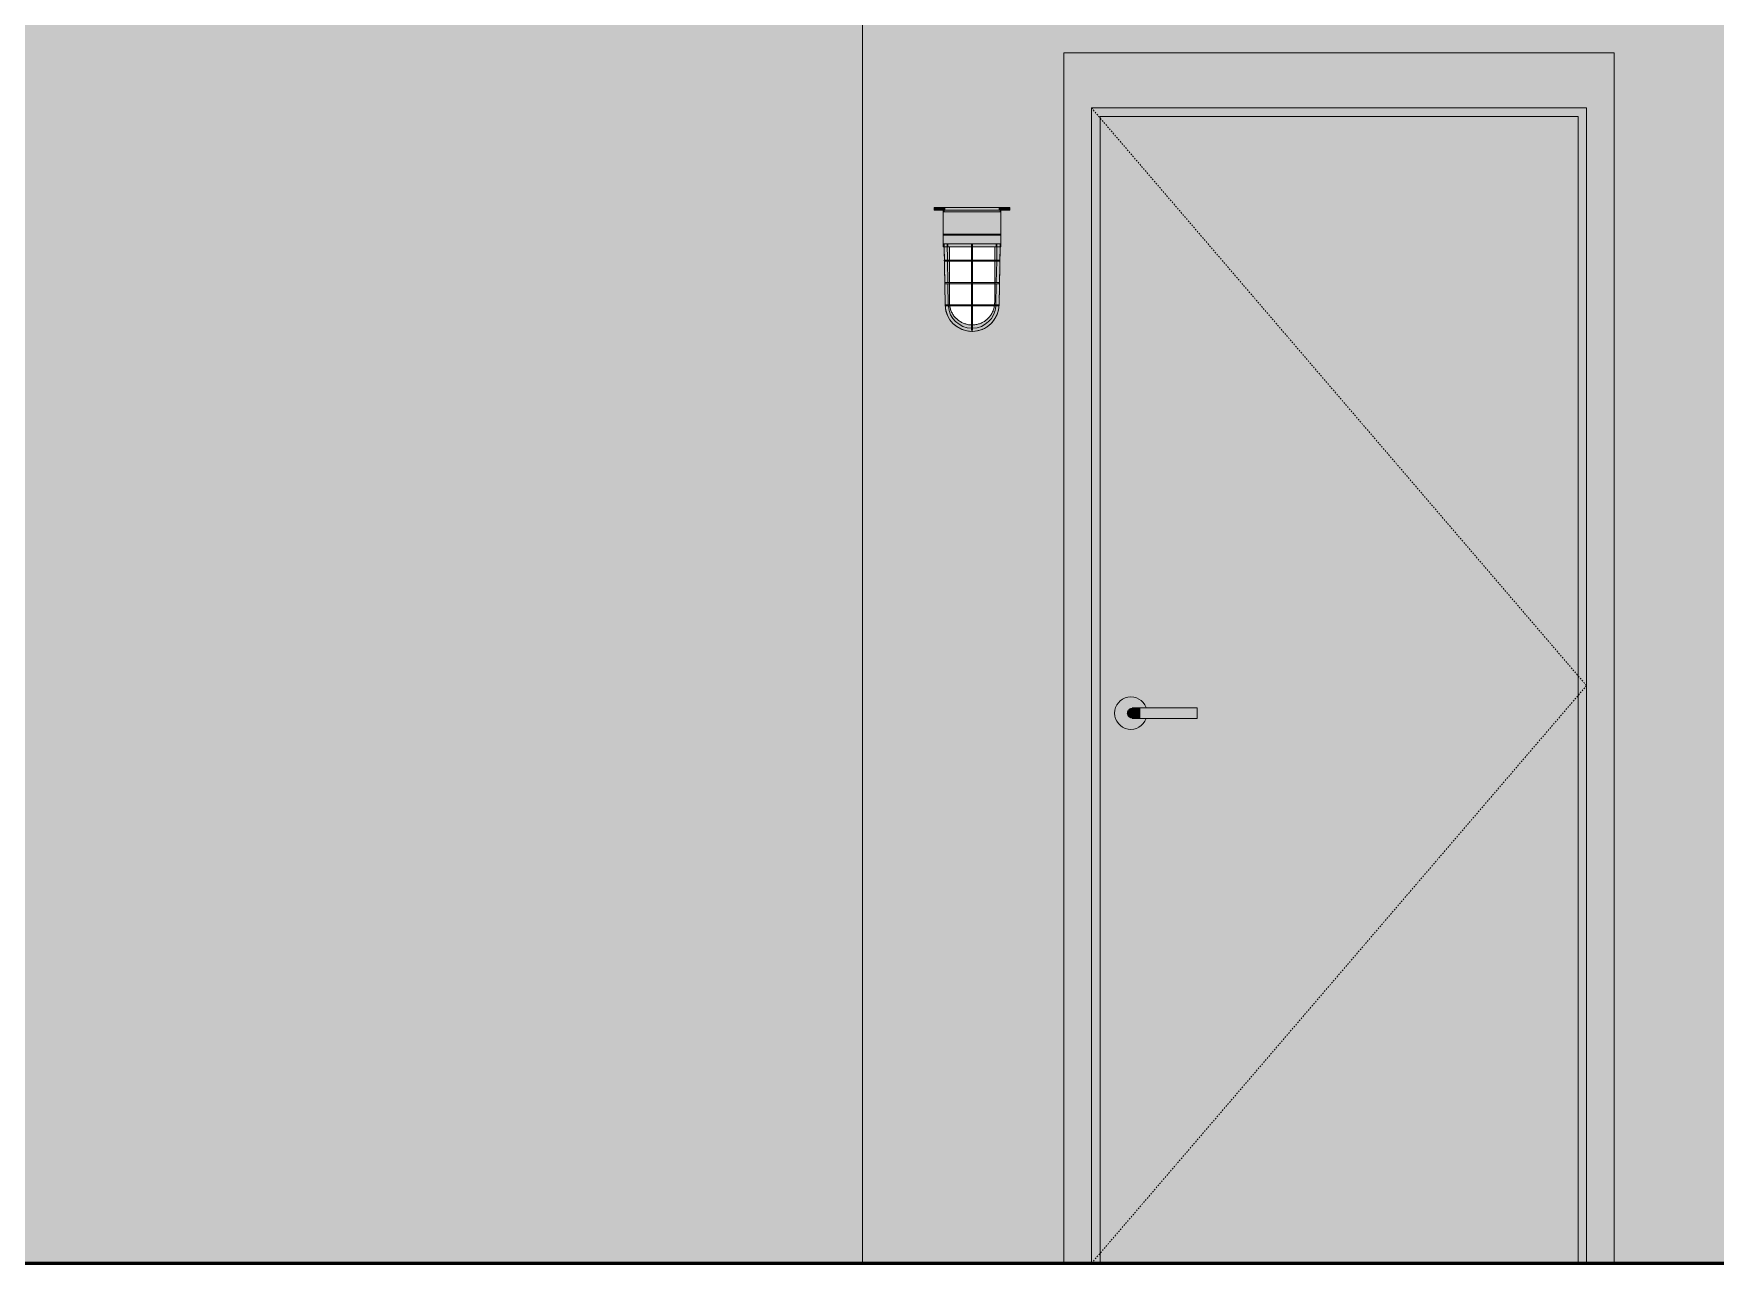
# Model space of a CAD drawing. Header units: inches. Extents: x -3547 to 1646, y 123 to 485.
# Drawn here: x -562.8 to -440.5, y 268 to 357.4 of the extents above; entities that cross this region are included whole.
import ezdxf

# ---------------------------------------------------------------- set-up
doc = ezdxf.new("R2010")
doc.units = ezdxf.units.IN
doc.header["$MEASUREMENT"] = 0
doc.linetypes.add('Dash 1_16_', pattern=[0.125, 0.0625, -0.0625])
doc.linetypes.add('Grid Line 1_2_', pattern=[0.875, 0.5, -0.125, 0.125, -0.125])
for name, color, linetype, lineweight in [('0-3', 50, 'Continuous', 5), ('A-DOOR', 31, 'Continuous', 18), ('A-DOOR-1', 31, 'Continuous', 9), ('A-DOOR-2', 31, 'Dash 1_16_', 9), ('A-DOOR-FRAM', 31, 'Continuous', 9), ('A-DOOR-FRAM-1', 31, 'Continuous', 18), ('A-FLOR-2', 250, 'Continuous', 60), ('A-FLOR-LEVL-1', 51, 'Grid Line 1_2_', 9), ('E-LITE-EQPM', 33, 'Continuous', 9), ('I-WALL', 2, 'Continuous', 18), ('I-WALL-1', 2, 'Continuous', 5)]:
    doc.layers.add(name, color=color, linetype=linetype, lineweight=lineweight)

# ---------------------------------------------------------------- blocks, each defined once
blk = doc.blocks.new('CTR - 1st Phase - Shell_rvt-3-INTERIOR ELEVATION - CORRIDOR EAST _302_E_ - 3RD FLOOR - EAST WALL')
at = {"layer": 'A-FLOR-2'}
blk.add_line((-2454.01, 268), (-3496.95, 268), dxfattribs=at)
blk = doc.blocks.new('Lighting-Flood-Cooper-All-Pro-VT1730-LED - Lighting-Flood-Cooper-All-Pro-VT1730-LED-2281438-INTERIOR ELEVATION - CORRIDOR EAST _302_E_ - 3RD FLOOR - EAST WALL')
at = {"layer": 'E-LITE-EQPM'}
for points in [[(-3192.87, 344.56), (-3192.68, 344.56), (-3192.68, 344.75), (-3192.87, 344.75)], [(-3192.57, 344.56), (-3192.47, 344.56), (-3192.47, 344.75), (-3192.68, 344.75), (-3192.68, 344.56)], [(-3192.47, 344.56), (-3192.11, 344.56), (-3192.11, 344.75), (-3192.47, 344.75)], [(-3192.22, 342.81), (-3188.02, 342.81), (-3188.02, 344.44), (-3192.22, 344.44)], [(-3188.22, 344.44), (-3188.09, 344.44), (-3188.09, 344.56), (-3192.16, 344.56), (-3192.16, 344.44), (-3188.23, 344.44)], [(-3188.7, 344.56), (-3188.14, 344.56), (-3188.14, 344.75), (-3192.11, 344.75), (-3192.11, 344.56), (-3189.11, 344.56)], [(-3187.92, 344.56), (-3187.78, 344.56), (-3187.78, 344.75), (-3188.14, 344.75), (-3188.14, 344.56), (-3188.04, 344.56)], [(-3187.57, 344.56), (-3187.57, 344.75), (-3187.78, 344.75), (-3187.78, 344.56), (-3187.67, 344.56)], [(-3187.46, 344.56), (-3187.38, 344.56), (-3187.39, 344.75), (-3187.57, 344.75), (-3187.57, 344.56), (-3187.51, 344.56)], [(-3188.62, 342.12), (-3188.02, 342.12), (-3188.02, 342.75), (-3192.22, 342.75), (-3192.22, 342.12), (-3188.69, 342.12)], [(-3188.81, 342.75), (-3188.05, 342.75), (-3188.05, 342.81), (-3192.19, 342.81), (-3192.19, 342.75), (-3188.83, 342.75)], [(-3192.08, 337.68), (-3192.04, 337.69), (-3192.14, 342.12), (-3192.16, 342.12), (-3192.11, 339.07), (-3192.1, 338.63), (-3192.08, 337.68)], [(-3188.16, 337.68), (-3188.12, 340.65), (-3188.1, 341.18), (-3188.1, 342.12), (-3188.13, 342.12), (-3188.19, 337.68), (-3188.17, 337.68)], [(-3190.08, 339.22), (-3188.16, 339.24), (-3188.19, 339.31), (-3190.08, 339.29), (-3190.12, 339.27), (-3190.16, 339.29), (-3190.17, 339.31), (-3192.07, 339.31), (-3192.08, 339.24), (-3191.85, 339.22), (-3190.17, 339.24), (-3190.16, 339.26), (-3190.12, 339.27), (-3190.08, 339.25), (-3190.08, 339.22)], [(-3190.07, 335.75), (-3190.01, 335.76), (-3189.81, 335.78), (-3189.27, 335.95), (-3188.94, 336.16), (-3188.77, 336.29), (-3188.47, 336.66), (-3188.3, 337.02), (-3188.24, 337.16), (-3188.19, 337.45), (-3188.19, 337.68), (-3188.2, 337.66), (-3188.22, 337.61), (-3188.23, 337.61), (-3188.43, 336.83), (-3188.94, 336.21), (-3189.7, 335.84), (-3190.11, 335.83), (-3190.11, 335.77), (-3190.13, 335.78), (-3190.17, 335.84), (-3190.55, 335.84), (-3191.31, 336.21), (-3191.84, 336.86), (-3192.04, 337.61), (-3192.05, 337.63), (-3192.07, 337.68), (-3192.08, 337.68), (-3192.04, 337.31), (-3192.01, 337.16), (-3191.78, 336.66), (-3191.57, 336.4), (-3191.38, 336.21), (-3190.93, 335.92), (-3190.55, 335.8), (-3190.33, 335.76), (-3190.09, 335.75)], [(-3189.7, 337.6), (-3188.19, 337.62), (-3188.22, 337.69), (-3190.08, 337.67), (-3190.13, 337.65), (-3190.16, 337.67), (-3190.17, 337.69), (-3192.05, 337.67), (-3192.05, 337.61), (-3191.82, 337.6), (-3190.17, 337.6), (-3190.15, 337.64), (-3190.09, 337.63), (-3190.05, 337.6), (-3189.7, 337.6)]]:
    blk.add_hatch(color=256, dxfattribs=at).paths.add_polyline_path(points, flags=0)
h = blk.add_hatch(color=256, dxfattribs=at)
h.paths.add_polyline_path([(-3190.17, 335.84), (-3190.18, 335.99), (-3190.99, 336.22), (-3191.62, 336.86), (-3191.86, 337.6), (-3192.02, 337.6), (-3191.84, 336.86), (-3191.31, 336.21), (-3190.55, 335.84)], flags=0)
h.paths.add_polyline_path([(-3190.08, 335.84), (-3189.7, 335.84), (-3188.94, 336.21), (-3188.4, 336.9), (-3188.22, 337.61), (-3188.42, 337.59), (-3188.63, 336.83), (-3189.27, 336.21), (-3190.08, 335.99), (-3190.08, 335.92)], flags=0)
h.paths.add_polyline_path([(-3188.21, 337.69), (-3188.18, 339.24), (-3188.32, 339.22), (-3188.36, 339.22), (-3188.39, 337.69), (-3188.21, 337.69)], flags=0)
h.paths.add_polyline_path([(-3192.04, 337.69), (-3191.95, 337.69), (-3191.86, 337.69), (-3191.88, 339.22), (-3192.07, 339.22), (-3192.04, 337.69)], flags=0)
h.paths.add_polyline_path([(-3188.18, 339.31), (-3188.15, 340.86), (-3188.3, 340.85), (-3188.33, 340.85), (-3188.36, 339.31), (-3188.19, 339.31)], flags=0)
h.paths.add_polyline_path([(-3192.07, 339.31), (-3191.99, 339.31), (-3191.89, 339.31), (-3191.91, 340.85), (-3192.09, 340.85), (-3192.07, 339.31)], flags=0)
h.paths.add_polyline_path([(-3188.15, 340.94), (-3188.13, 342.12), (-3188.31, 342.12), (-3188.33, 340.94), (-3188.16, 340.94)], flags=0)
h.paths.add_polyline_path([(-3192.1, 340.94), (-3192.01, 340.94), (-3191.91, 340.94), (-3191.94, 342.12), (-3192.12, 342.12), (-3192.1, 340.94)], flags=0)
h = blk.add_hatch(color=256, dxfattribs=at)
h.paths.add_polyline_path([(-3189.02, 341.9), (-3188.36, 341.9), (-3188.36, 342.12), (-3190.09, 342.11), (-3190.08, 341.9), (-3189.11, 341.9)], flags=0)
h.paths.add_polyline_path([(-3191.77, 341.9), (-3190.17, 341.9), (-3190.17, 342.12), (-3191.89, 342.12), (-3191.89, 341.9), (-3191.86, 341.9)], flags=0)
h = blk.add_hatch(color=256, dxfattribs=at)
h.paths.add_polyline_path([(-3190.13, 337.68), (-3190.09, 337.69), (-3190.08, 338.24), (-3190.1, 339.26), (-3190.14, 339.27), (-3190.17, 339.24), (-3190.15, 337.68), (-3190.14, 337.68)], flags=0)
h.paths.add_polyline_path([(-3190.13, 339.27), (-3190.08, 339.29), (-3190.08, 339.31), (-3190.1, 340.89), (-3190.09, 340.91), (-3190.08, 340.94), (-3190.1, 342.12), (-3190.16, 342.12), (-3190.17, 341.51), (-3190.15, 340.9), (-3190.15, 340.88), (-3190.17, 340.85), (-3190.15, 339.27), (-3190.14, 339.27)], flags=0)
h.paths.add_polyline_path([(-3190.09, 340.46), (-3190.09, 340.46), (-3190.09, 340.64)], flags=0)
h = blk.add_hatch(color=256, dxfattribs=at)
h.paths.add_polyline_path([(-3191.55, 340.85), (-3190.17, 340.85), (-3190.15, 340.88), (-3190.15, 340.9), (-3190.17, 340.94), (-3192.1, 340.92), (-3192.11, 340.86), (-3191.86, 340.85), (-3191.55, 340.85)], flags=0)
h.paths.add_polyline_path([(-3188.46, 340.85), (-3188.14, 340.86), (-3188.16, 340.94), (-3190.08, 340.92), (-3190.09, 340.88), (-3190.02, 340.85), (-3188.47, 340.85)], flags=0)
h = blk.add_hatch(color=256, dxfattribs=at)
h.paths.add_polyline_path([(-3190.13, 335.76), (-3190.09, 335.78), (-3190.09, 335.84), (-3190.08, 335.84), (-3190.1, 337.64), (-3190.15, 337.64), (-3190.16, 337.63), (-3190.17, 337.6), (-3190.17, 335.84), (-3190.15, 335.83), (-3190.13, 335.76)], flags=0)
h.paths.add_polyline_path([(-3190.13, 337.64), (-3190.11, 337.65), (-3190.09, 337.68), (-3190.16, 337.66), (-3190.13, 337.64)], flags=0)
for p, q in [((-3192.87, 344.75), (-3192.87, 344.56)), ((-3192.87, 344.75), (-3192.68, 344.75)), ((-3192.68, 344.56), (-3192.87, 344.56)), ((-3192.68, 344.75), (-3192.47, 344.75)), ((-3192.68, 344.56), (-3192.68, 344.75)), ((-3192.47, 344.56), (-3192.68, 344.56)), ((-3192.47, 344.75), (-3192.11, 344.75)), ((-3192.11, 344.56), (-3192.47, 344.56)), ((-3188.02, 344.75), (-3192.22, 344.75)), ((-3192.22, 344.75), (-3192.22, 341.9)), ((-3192.22, 344.44), (-3192.22, 342.81)), ((-3192.22, 344.44), (-3188.02, 344.44)), ((-3192.16, 344.56), (-3192.16, 344.44)), ((-3192.11, 344.75), (-3188.14, 344.75)), ((-3192.11, 344.56), (-3192.11, 344.75)), ((-3188.14, 344.56), (-3192.11, 344.56)), ((-3188.14, 344.75), (-3187.78, 344.75)), ((-3188.14, 344.75), (-3188.14, 344.56)), ((-3187.78, 344.56), (-3188.14, 344.56)), ((-3188.09, 344.44), (-3188.09, 344.56)), ((-3188.02, 341.9), (-3188.02, 344.75)), ((-3188.02, 342.81), (-3188.02, 344.44)), ((-3187.78, 344.75), (-3187.57, 344.75)), ((-3187.57, 344.56), (-3187.78, 344.56)), ((-3187.57, 344.75), (-3187.38, 344.75)), ((-3187.57, 344.56), (-3187.57, 344.75)), ((-3187.38, 344.56), (-3187.57, 344.56)), ((-3187.37, 344.56), (-3187.37, 344.75)), ((-3192.22, 342.81), (-3188.02, 342.81)), ((-3192.22, 342.75), (-3192.22, 342.12)), ((-3192.22, 342.75), (-3188.02, 342.75)), ((-3192.19, 342.81), (-3192.19, 342.75)), ((-3188.05, 342.75), (-3188.05, 342.81)), ((-3188.02, 342.12), (-3188.02, 342.75)), ((-3192.22, 342.12), (-3188.02, 342.12)), ((-3192.22, 341.9), (-3188.02, 341.9)), ((-3192.16, 342.12), (-3192.09, 337.68)), ((-3192.16, 341.9), (-3192.09, 337.68)), ((-3191.91, 340.94), (-3191.93, 342.12)), ((-3191.89, 342.12), (-3191.89, 341.9)), ((-3191.89, 341.9), (-3190.17, 341.9)), ((-3191.77, 341.9), (-3191.77, 337.87)), ((-3190.17, 342.13), (-3190.17, 337.68)), ((-3190.08, 337.68), (-3190.08, 342.13)), ((-3190.08, 341.9), (-3188.36, 341.9)), ((-3188.47, 337.87), (-3188.47, 341.9)), ((-3188.36, 341.9), (-3188.36, 342.12)), ((-3188.33, 340.94), (-3188.31, 342.12)), ((-3188.16, 337.68), (-3188.08, 342.12)), ((-3188.09, 341.9), (-3188.16, 337.68)), ((-3191.89, 339.31), (-3191.91, 340.85)), ((-3188.36, 339.31), (-3188.33, 340.85)), ((-3188.3, 340.85), (-3188.28, 340.85)), ((-3191.86, 337.69), (-3191.88, 339.22)), ((-3188.39, 337.69), (-3188.36, 339.23)), ((-3188.32, 339.22), (-3188.3, 339.22)), ((-3190.08, 337.3), (-3190.08, 337.6)), ((-3188.35, 337.6), (-3188.33, 337.6)), ((-3190.17, 335.99), (-3190.17, 336.21)), ((-3190.17, 335.84), (-3190.17, 335.98)), ((-3190.08, 336.21), (-3190.08, 335.99)), ((-3190.08, 335.98), (-3190.08, 335.84))]:
    blk.add_line(p, q, dxfattribs=at)
at = {"layer": 'E-LITE-EQPM', "flags": 128}
for points in [[(-3192.1, 340.85), (-3192.1, 340.85), (-3192.1, 340.85), (-3192.1, 340.85), (-3192.1, 340.85), (-3192.11, 340.85), (-3192.11, 340.85), (-3192.11, 340.85), (-3192.11, 340.85), (-3192.11, 340.85), (-3192.11, 340.85), (-3192.12, 340.85), (-3192.12, 340.85), (-3192.12, 340.85), (-3192.12, 340.85), (-3192.12, 340.85), (-3192.12, 340.86), (-3192.13, 340.86), (-3192.13, 340.86), (-3192.13, 340.86), (-3192.13, 340.86), (-3192.13, 340.86), (-3192.13, 340.86), (-3192.13, 340.86), (-3192.13, 340.87), (-3192.14, 340.87), (-3192.14, 340.87), (-3192.14, 340.87), (-3192.14, 340.87), (-3192.14, 340.87), (-3192.14, 340.88), (-3192.14, 340.88), (-3192.14, 340.88), (-3192.14, 340.88), (-3192.14, 340.88), (-3192.14, 340.88), (-3192.14, 340.89), (-3192.14, 340.89), (-3192.14, 340.89), (-3192.14, 340.89), (-3192.14, 340.89), (-3192.14, 340.9), (-3192.14, 340.9), (-3192.14, 340.9), (-3192.14, 340.9), (-3192.14, 340.9), (-3192.14, 340.91), (-3192.14, 340.91), (-3192.14, 340.91), (-3192.14, 340.91), (-3192.14, 340.91), (-3192.14, 340.91), (-3192.14, 340.92), (-3192.14, 340.92), (-3192.13, 340.92), (-3192.13, 340.92), (-3192.13, 340.92), (-3192.13, 340.92), (-3192.13, 340.92), (-3192.13, 340.93), (-3192.13, 340.93), (-3192.13, 340.93), (-3192.12, 340.93), (-3192.12, 340.93), (-3192.12, 340.93), (-3192.12, 340.93), (-3192.12, 340.93), (-3192.12, 340.93), (-3192.11, 340.94), (-3192.11, 340.94), (-3192.11, 340.94), (-3192.11, 340.94), (-3192.11, 340.94), (-3192.11, 340.94), (-3192.1, 340.94), (-3192.1, 340.94), (-3192.1, 340.94), (-3192.1, 340.94), (-3192.1, 340.94), (-3192.1, 340.94)], [(-3192.1, 340.94), (-3192.09, 340.94), (-3192.09, 340.94), (-3192.08, 340.94), (-3192.07, 340.94), (-3192.06, 340.94), (-3192.04, 340.94)], [(-3188.15, 340.94), (-3188.15, 340.94), (-3188.16, 340.94), (-3188.17, 340.94), (-3188.18, 340.94), (-3188.19, 340.94), (-3188.21, 340.94), (-3188.23, 340.94), (-3188.25, 340.94), (-3188.28, 340.94), (-3188.31, 340.94), (-3188.34, 340.94), (-3188.37, 340.94), (-3188.41, 340.94), (-3188.45, 340.94), (-3188.5, 340.94), (-3188.54, 340.94), (-3188.59, 340.94), (-3188.64, 340.94), (-3188.69, 340.94), (-3188.75, 340.94), (-3188.81, 340.94), (-3188.87, 340.94), (-3188.93, 340.94), (-3188.99, 340.94), (-3189.06, 340.94), (-3189.13, 340.94), (-3189.19, 340.94), (-3189.26, 340.94), (-3189.34, 340.94), (-3189.41, 340.94), (-3189.48, 340.94), (-3189.56, 340.94), (-3189.63, 340.94), (-3189.71, 340.94), (-3189.79, 340.94), (-3189.87, 340.94), (-3189.94, 340.94), (-3190.02, 340.94), (-3190.1, 340.94), (-3190.18, 340.94), (-3190.26, 340.94), (-3190.34, 340.94), (-3190.42, 340.94), (-3190.49, 340.94), (-3190.57, 340.94), (-3190.65, 340.94), (-3190.72, 340.94), (-3190.8, 340.94), (-3190.87, 340.94), (-3190.94, 340.94), (-3191.02, 340.94), (-3191.09, 340.94), (-3191.15, 340.94), (-3191.22, 340.94), (-3191.28, 340.94), (-3191.35, 340.94), (-3191.41, 340.94), (-3191.47, 340.94), (-3191.52, 340.94), (-3191.58, 340.94), (-3191.63, 340.94), (-3191.68, 340.94), (-3191.73, 340.94), (-3191.77, 340.94), (-3191.81, 340.94), (-3191.85, 340.94), (-3191.89, 340.94), (-3191.92, 340.94), (-3191.95, 340.94), (-3191.98, 340.94), (-3192.01, 340.94), (-3192.03, 340.94), (-3192.05, 340.94), (-3192.06, 340.94), (-3192.08, 340.94), (-3192.09, 340.94), (-3192.09, 340.94), (-3192.1, 340.94), (-3192.1, 340.94)], [(-3192.03, 340.85), (-3192.05, 340.85), (-3192.06, 340.85), (-3192.08, 340.85), (-3192.09, 340.85), (-3192.09, 340.85), (-3192.1, 340.85), (-3192.1, 340.85)], [(-3192.1, 340.85), (-3192.09, 340.85), (-3192.09, 340.85), (-3192.08, 340.85), (-3192.07, 340.85), (-3192.06, 340.85), (-3192.04, 340.85), (-3192.02, 340.85), (-3192, 340.85), (-3191.97, 340.85), (-3191.94, 340.85), (-3191.91, 340.85), (-3191.87, 340.85), (-3191.84, 340.85), (-3191.79, 340.85), (-3191.75, 340.85), (-3191.71, 340.85), (-3191.66, 340.85), (-3191.61, 340.85), (-3191.55, 340.85), (-3191.5, 340.85), (-3191.44, 340.85), (-3191.38, 340.85), (-3191.32, 340.85), (-3191.25, 340.85), (-3191.19, 340.85), (-3191.12, 340.85), (-3191.05, 340.85), (-3190.98, 340.85), (-3190.91, 340.85), (-3190.84, 340.85), (-3190.76, 340.85), (-3190.69, 340.85), (-3190.61, 340.85), (-3190.54, 340.85), (-3190.46, 340.85), (-3190.38, 340.85), (-3190.3, 340.85), (-3190.22, 340.85), (-3190.15, 340.85), (-3190.07, 340.85), (-3189.99, 340.85), (-3189.91, 340.85), (-3189.83, 340.85), (-3189.75, 340.85), (-3189.68, 340.85), (-3189.6, 340.85), (-3189.52, 340.85), (-3189.45, 340.85), (-3189.38, 340.85), (-3189.3, 340.85), (-3189.23, 340.85), (-3189.16, 340.85), (-3189.09, 340.85), (-3189.03, 340.85), (-3188.96, 340.85), (-3188.9, 340.85), (-3188.84, 340.85), (-3188.78, 340.85), (-3188.72, 340.85), (-3188.67, 340.85), (-3188.62, 340.85), (-3188.57, 340.85), (-3188.52, 340.85), (-3188.48, 340.85), (-3188.43, 340.85), (-3188.39, 340.85), (-3188.36, 340.85), (-3188.32, 340.85), (-3188.29, 340.85), (-3188.27, 340.85), (-3188.24, 340.85), (-3188.22, 340.85), (-3188.2, 340.85), (-3188.18, 340.85), (-3188.17, 340.85), (-3188.16, 340.85), (-3188.16, 340.85), (-3188.15, 340.85), (-3188.15, 340.85)], [(-3188.15, 340.85), (-3188.15, 340.85), (-3188.16, 340.85), (-3188.17, 340.85), (-3188.18, 340.85), (-3188.19, 340.85), (-3188.21, 340.85), (-3188.23, 340.85)], [(-3188.22, 340.94), (-3188.2, 340.94), (-3188.18, 340.94), (-3188.17, 340.94), (-3188.16, 340.94), (-3188.16, 340.94), (-3188.15, 340.94), (-3188.15, 340.94)], [(-3188.15, 340.94), (-3188.15, 340.94), (-3188.15, 340.94), (-3188.15, 340.94), (-3188.14, 340.94), (-3188.14, 340.94), (-3188.14, 340.94), (-3188.14, 340.94), (-3188.14, 340.94), (-3188.14, 340.94), (-3188.13, 340.94), (-3188.13, 340.94), (-3188.13, 340.93), (-3188.13, 340.93), (-3188.13, 340.93), (-3188.13, 340.93), (-3188.12, 340.93), (-3188.12, 340.93), (-3188.12, 340.93), (-3188.12, 340.93), (-3188.12, 340.93), (-3188.12, 340.92), (-3188.12, 340.92), (-3188.11, 340.92), (-3188.11, 340.92), (-3188.11, 340.92), (-3188.11, 340.92), (-3188.11, 340.91), (-3188.11, 340.91), (-3188.11, 340.91), (-3188.11, 340.91), (-3188.11, 340.91), (-3188.11, 340.91), (-3188.11, 340.9), (-3188.11, 340.9), (-3188.11, 340.9), (-3188.11, 340.9), (-3188.11, 340.9), (-3188.11, 340.9), (-3188.11, 340.89), (-3188.11, 340.89), (-3188.11, 340.89), (-3188.11, 340.89), (-3188.11, 340.89), (-3188.11, 340.88), (-3188.11, 340.88), (-3188.11, 340.88), (-3188.11, 340.88), (-3188.11, 340.88), (-3188.11, 340.87), (-3188.11, 340.87), (-3188.11, 340.87), (-3188.11, 340.87), (-3188.11, 340.87), (-3188.11, 340.87), (-3188.11, 340.87), (-3188.12, 340.86), (-3188.12, 340.86), (-3188.12, 340.86), (-3188.12, 340.86), (-3188.12, 340.86), (-3188.12, 340.86), (-3188.12, 340.86), (-3188.12, 340.85), (-3188.13, 340.85), (-3188.13, 340.85), (-3188.13, 340.85), (-3188.13, 340.85), (-3188.13, 340.85), (-3188.13, 340.85), (-3188.14, 340.85), (-3188.14, 340.85), (-3188.14, 340.85), (-3188.14, 340.85), (-3188.14, 340.85), (-3188.15, 340.85), (-3188.15, 340.85), (-3188.15, 340.85), (-3188.15, 340.85), (-3188.15, 340.85)], [(-3192.07, 339.22), (-3192.07, 339.22), (-3192.07, 339.22), (-3192.07, 339.22), (-3192.08, 339.22), (-3192.08, 339.22), (-3192.08, 339.22), (-3192.08, 339.22), (-3192.08, 339.22), (-3192.08, 339.22), (-3192.09, 339.22), (-3192.09, 339.23), (-3192.09, 339.23), (-3192.09, 339.23), (-3192.09, 339.23), (-3192.09, 339.23), (-3192.1, 339.23), (-3192.1, 339.23), (-3192.1, 339.23), (-3192.1, 339.23), (-3192.1, 339.24), (-3192.1, 339.24), (-3192.1, 339.24), (-3192.11, 339.24), (-3192.11, 339.24), (-3192.11, 339.24), (-3192.11, 339.24), (-3192.11, 339.25), (-3192.11, 339.25), (-3192.11, 339.25), (-3192.11, 339.25), (-3192.11, 339.25), (-3192.11, 339.25), (-3192.11, 339.26), (-3192.11, 339.26), (-3192.11, 339.26), (-3192.11, 339.26), (-3192.11, 339.26), (-3192.11, 339.27), (-3192.11, 339.27), (-3192.11, 339.27), (-3192.11, 339.27), (-3192.11, 339.27), (-3192.11, 339.27), (-3192.11, 339.28), (-3192.11, 339.28), (-3192.11, 339.28), (-3192.11, 339.28), (-3192.11, 339.28), (-3192.11, 339.29), (-3192.11, 339.29), (-3192.11, 339.29), (-3192.11, 339.29), (-3192.11, 339.29), (-3192.11, 339.29), (-3192.11, 339.3), (-3192.1, 339.3), (-3192.1, 339.3), (-3192.1, 339.3), (-3192.1, 339.3), (-3192.1, 339.3), (-3192.1, 339.3), (-3192.1, 339.3), (-3192.1, 339.31), (-3192.09, 339.31), (-3192.09, 339.31), (-3192.09, 339.31), (-3192.09, 339.31), (-3192.09, 339.31), (-3192.09, 339.31), (-3192.08, 339.31), (-3192.08, 339.31), (-3192.08, 339.31), (-3192.08, 339.31), (-3192.08, 339.31), (-3192.07, 339.31), (-3192.07, 339.31), (-3192.07, 339.31), (-3192.07, 339.31), (-3192.07, 339.31)], [(-3192.07, 339.31), (-3192.07, 339.31), (-3192.06, 339.31), (-3192.05, 339.31), (-3192.04, 339.31), (-3192.03, 339.31), (-3192.01, 339.31), (-3191.99, 339.31)], [(-3188.18, 339.31), (-3188.18, 339.31), (-3188.19, 339.31), (-3188.19, 339.31), (-3188.2, 339.31), (-3188.22, 339.31), (-3188.24, 339.31), (-3188.26, 339.31), (-3188.28, 339.31), (-3188.3, 339.31), (-3188.33, 339.31), (-3188.36, 339.31), (-3188.4, 339.31), (-3188.44, 339.31), (-3188.48, 339.31), (-3188.52, 339.31), (-3188.56, 339.31), (-3188.61, 339.31), (-3188.66, 339.31), (-3188.71, 339.31), (-3188.77, 339.31), (-3188.83, 339.31), (-3188.89, 339.31), (-3188.95, 339.31), (-3189.01, 339.31), (-3189.07, 339.31), (-3189.14, 339.31), (-3189.21, 339.31), (-3189.28, 339.31), (-3189.35, 339.31), (-3189.42, 339.31), (-3189.49, 339.31), (-3189.57, 339.31), (-3189.64, 339.31), (-3189.72, 339.31), (-3189.79, 339.31), (-3189.87, 339.31), (-3189.95, 339.31), (-3190.03, 339.31), (-3190.1, 339.31), (-3190.18, 339.31), (-3190.26, 339.31), (-3190.34, 339.31), (-3190.41, 339.31), (-3190.49, 339.31), (-3190.57, 339.31), (-3190.64, 339.31), (-3190.72, 339.31), (-3190.79, 339.31), (-3190.86, 339.31), (-3190.93, 339.31), (-3191, 339.31), (-3191.07, 339.31), (-3191.14, 339.31), (-3191.2, 339.31), (-3191.27, 339.31), (-3191.33, 339.31), (-3191.39, 339.31), (-3191.45, 339.31), (-3191.5, 339.31), (-3191.56, 339.31), (-3191.61, 339.31), (-3191.66, 339.31), (-3191.7, 339.31), (-3191.75, 339.31), (-3191.79, 339.31), (-3191.83, 339.31), (-3191.86, 339.31), (-3191.9, 339.31), (-3191.93, 339.31), (-3191.96, 339.31), (-3191.98, 339.31), (-3192, 339.31), (-3192.02, 339.31), (-3192.04, 339.31), (-3192.05, 339.31), (-3192.06, 339.31), (-3192.06, 339.31), (-3192.07, 339.31), (-3192.07, 339.31)], [(-3192, 339.22), (-3192.02, 339.22), (-3192.04, 339.22), (-3192.05, 339.22), (-3192.06, 339.22), (-3192.06, 339.22), (-3192.07, 339.22), (-3192.07, 339.22)], [(-3192.07, 339.22), (-3192.07, 339.22), (-3192.06, 339.22), (-3192.05, 339.22), (-3192.04, 339.22), (-3192.03, 339.22), (-3192.01, 339.22), (-3191.99, 339.22), (-3191.97, 339.22), (-3191.94, 339.22), (-3191.91, 339.22), (-3191.88, 339.22), (-3191.85, 339.22), (-3191.81, 339.22), (-3191.77, 339.22), (-3191.73, 339.22), (-3191.68, 339.22), (-3191.64, 339.22), (-3191.59, 339.22), (-3191.53, 339.22), (-3191.48, 339.22), (-3191.42, 339.22), (-3191.36, 339.22), (-3191.3, 339.22), (-3191.24, 339.22), (-3191.17, 339.22), (-3191.11, 339.22), (-3191.04, 339.22), (-3190.97, 339.22), (-3190.9, 339.22), (-3190.83, 339.22), (-3190.76, 339.22), (-3190.68, 339.22), (-3190.61, 339.22), (-3190.53, 339.22), (-3190.45, 339.22), (-3190.38, 339.22), (-3190.3, 339.22), (-3190.22, 339.22), (-3190.14, 339.22), (-3190.07, 339.22), (-3189.99, 339.22), (-3189.91, 339.22), (-3189.83, 339.22), (-3189.76, 339.22), (-3189.68, 339.22), (-3189.61, 339.22), (-3189.53, 339.22), (-3189.46, 339.22), (-3189.39, 339.22), (-3189.31, 339.22), (-3189.24, 339.22), (-3189.18, 339.22), (-3189.11, 339.22), (-3189.04, 339.22), (-3188.98, 339.22), (-3188.92, 339.22), (-3188.86, 339.22), (-3188.8, 339.22), (-3188.74, 339.22), (-3188.69, 339.22), (-3188.64, 339.22), (-3188.59, 339.22), (-3188.54, 339.22), (-3188.5, 339.22), (-3188.46, 339.22), (-3188.42, 339.22), (-3188.38, 339.22), (-3188.35, 339.22), (-3188.32, 339.22), (-3188.29, 339.22), (-3188.27, 339.22), (-3188.25, 339.22), (-3188.23, 339.22), (-3188.21, 339.22), (-3188.2, 339.22), (-3188.19, 339.22), (-3188.18, 339.22), (-3188.18, 339.22), (-3188.18, 339.22)], [(-3188.18, 339.22), (-3188.18, 339.22), (-3188.19, 339.22), (-3188.19, 339.22), (-3188.2, 339.22), (-3188.22, 339.22), (-3188.24, 339.22), (-3188.26, 339.22)], [(-3188.25, 339.31), (-3188.23, 339.31), (-3188.21, 339.31), (-3188.2, 339.31), (-3188.19, 339.31), (-3188.18, 339.31), (-3188.18, 339.31), (-3188.18, 339.31)], [(-3188.18, 339.31), (-3188.18, 339.31), (-3188.18, 339.31), (-3188.17, 339.31), (-3188.17, 339.31), (-3188.17, 339.31), (-3188.17, 339.31), (-3188.17, 339.31), (-3188.16, 339.31), (-3188.16, 339.31), (-3188.16, 339.31), (-3188.16, 339.31), (-3188.16, 339.31), (-3188.16, 339.31), (-3188.15, 339.31), (-3188.15, 339.31), (-3188.15, 339.31), (-3188.15, 339.3), (-3188.15, 339.3), (-3188.15, 339.3), (-3188.15, 339.3), (-3188.14, 339.3), (-3188.14, 339.3), (-3188.14, 339.3), (-3188.14, 339.29), (-3188.14, 339.29), (-3188.14, 339.29), (-3188.14, 339.29), (-3188.14, 339.29), (-3188.14, 339.29), (-3188.14, 339.28), (-3188.14, 339.28), (-3188.13, 339.28), (-3188.13, 339.28), (-3188.13, 339.28), (-3188.13, 339.28), (-3188.13, 339.27), (-3188.13, 339.27), (-3188.13, 339.27), (-3188.13, 339.27), (-3188.13, 339.27), (-3188.13, 339.26), (-3188.13, 339.26), (-3188.13, 339.26), (-3188.13, 339.26), (-3188.13, 339.26), (-3188.13, 339.26), (-3188.13, 339.25), (-3188.14, 339.25), (-3188.14, 339.25), (-3188.14, 339.25), (-3188.14, 339.25), (-3188.14, 339.24), (-3188.14, 339.24), (-3188.14, 339.24), (-3188.14, 339.24), (-3188.14, 339.24), (-3188.14, 339.24), (-3188.15, 339.24), (-3188.15, 339.23), (-3188.15, 339.23), (-3188.15, 339.23), (-3188.15, 339.23), (-3188.15, 339.23), (-3188.15, 339.23), (-3188.16, 339.23), (-3188.16, 339.23), (-3188.16, 339.23), (-3188.16, 339.22), (-3188.16, 339.22), (-3188.16, 339.22), (-3188.17, 339.22), (-3188.17, 339.22), (-3188.17, 339.22), (-3188.17, 339.22), (-3188.17, 339.22), (-3188.17, 339.22), (-3188.18, 339.22), (-3188.18, 339.22), (-3188.18, 339.22)], [(-3188.16, 337.68), (-3188.2, 337.33), (-3188.3, 336.99), (-3188.46, 336.68), (-3188.67, 336.39), (-3188.93, 336.16), (-3189.23, 335.97), (-3189.55, 335.83), (-3189.9, 335.76), (-3190.25, 335.75), (-3190.6, 335.81), (-3190.93, 335.93), (-3191.24, 336.1), (-3191.51, 336.32), (-3191.74, 336.6), (-3191.91, 336.9), (-3192.03, 337.23), (-3192.09, 337.68)], [(-3192.04, 337.6), (-3192.04, 337.6), (-3192.04, 337.6), (-3192.04, 337.6), (-3192.04, 337.6), (-3192.05, 337.6), (-3192.05, 337.6), (-3192.05, 337.6), (-3192.05, 337.6), (-3192.05, 337.6), (-3192.06, 337.6), (-3192.06, 337.6), (-3192.06, 337.6), (-3192.06, 337.6), (-3192.06, 337.6), (-3192.06, 337.6), (-3192.07, 337.61), (-3192.07, 337.61), (-3192.07, 337.61), (-3192.07, 337.61), (-3192.07, 337.61), (-3192.07, 337.61), (-3192.07, 337.61), (-3192.07, 337.61), (-3192.08, 337.62), (-3192.08, 337.62), (-3192.08, 337.62), (-3192.08, 337.62), (-3192.08, 337.62), (-3192.08, 337.62), (-3192.08, 337.63), (-3192.08, 337.63), (-3192.08, 337.63), (-3192.08, 337.63), (-3192.08, 337.63), (-3192.08, 337.63), (-3192.08, 337.64), (-3192.08, 337.64), (-3192.08, 337.64), (-3192.08, 337.64), (-3192.08, 337.64), (-3192.08, 337.65), (-3192.08, 337.65), (-3192.08, 337.65), (-3192.08, 337.65), (-3192.08, 337.65), (-3192.08, 337.66), (-3192.08, 337.66), (-3192.08, 337.66), (-3192.08, 337.66), (-3192.08, 337.66), (-3192.08, 337.66), (-3192.08, 337.67), (-3192.08, 337.67), (-3192.08, 337.67), (-3192.08, 337.67), (-3192.07, 337.67), (-3192.07, 337.67), (-3192.07, 337.67), (-3192.07, 337.68), (-3192.07, 337.68), (-3192.07, 337.68), (-3192.07, 337.68), (-3192.06, 337.68), (-3192.06, 337.68), (-3192.06, 337.68), (-3192.06, 337.68), (-3192.06, 337.68), (-3192.06, 337.69), (-3192.05, 337.69), (-3192.05, 337.69), (-3192.05, 337.69), (-3192.05, 337.69), (-3192.05, 337.69), (-3192.05, 337.69), (-3192.04, 337.69), (-3192.04, 337.69), (-3192.04, 337.69), (-3192.04, 337.69), (-3192.04, 337.69)], [(-3192.04, 337.69), (-3192.04, 337.69), (-3192.03, 337.69), (-3192.02, 337.69), (-3192.01, 337.69), (-3192, 337.69), (-3191.98, 337.69), (-3191.96, 337.69)], [(-3188.21, 337.69), (-3188.21, 337.69), (-3188.22, 337.69), (-3188.22, 337.69), (-3188.23, 337.69), (-3188.25, 337.69), (-3188.27, 337.69), (-3188.28, 337.69), (-3188.31, 337.69), (-3188.33, 337.69), (-3188.36, 337.69), (-3188.39, 337.69), (-3188.43, 337.69), (-3188.46, 337.69), (-3188.5, 337.69), (-3188.54, 337.69), (-3188.59, 337.69), (-3188.64, 337.69), (-3188.69, 337.69), (-3188.74, 337.69), (-3188.79, 337.69), (-3188.85, 337.69), (-3188.9, 337.69), (-3188.96, 337.69), (-3189.03, 337.69), (-3189.09, 337.69), (-3189.16, 337.69), (-3189.22, 337.69), (-3189.29, 337.69), (-3189.36, 337.69), (-3189.43, 337.69), (-3189.5, 337.69), (-3189.58, 337.69), (-3189.65, 337.69), (-3189.72, 337.69), (-3189.8, 337.69), (-3189.87, 337.69), (-3189.95, 337.69), (-3190.03, 337.69), (-3190.1, 337.69), (-3190.18, 337.69), (-3190.26, 337.69), (-3190.33, 337.69), (-3190.41, 337.69), (-3190.48, 337.69), (-3190.56, 337.69), (-3190.63, 337.69), (-3190.71, 337.69), (-3190.78, 337.69), (-3190.85, 337.69), (-3190.92, 337.69), (-3190.99, 337.69), (-3191.06, 337.69), (-3191.12, 337.69), (-3191.19, 337.69), (-3191.25, 337.69), (-3191.31, 337.69), (-3191.37, 337.69), (-3191.43, 337.69), (-3191.48, 337.69), (-3191.53, 337.69), (-3191.59, 337.69), (-3191.63, 337.69), (-3191.68, 337.69), (-3191.72, 337.69), (-3191.76, 337.69), (-3191.8, 337.69), (-3191.84, 337.69), (-3191.87, 337.69), (-3191.9, 337.69), (-3191.93, 337.69), (-3191.95, 337.69), (-3191.97, 337.69), (-3191.99, 337.69), (-3192.01, 337.69), (-3192.02, 337.69), (-3192.03, 337.69), (-3192.03, 337.69), (-3192.04, 337.69), (-3192.04, 337.69)], [(-3191.97, 337.6), (-3191.99, 337.6), (-3192.01, 337.6), (-3192.02, 337.6), (-3192.03, 337.6), (-3192.03, 337.6), (-3192.04, 337.6), (-3192.04, 337.6)], [(-3192.04, 337.6), (-3192.04, 337.6), (-3192.03, 337.6), (-3192.02, 337.6), (-3192.01, 337.6), (-3192, 337.6), (-3191.98, 337.6), (-3191.96, 337.6), (-3191.94, 337.6), (-3191.91, 337.6), (-3191.89, 337.6), (-3191.85, 337.6), (-3191.82, 337.6), (-3191.78, 337.6), (-3191.74, 337.6), (-3191.7, 337.6), (-3191.66, 337.6), (-3191.61, 337.6), (-3191.56, 337.6), (-3191.51, 337.6), (-3191.46, 337.6), (-3191.4, 337.6), (-3191.34, 337.6), (-3191.28, 337.6), (-3191.22, 337.6), (-3191.16, 337.6), (-3191.09, 337.6), (-3191.03, 337.6), (-3190.96, 337.6), (-3190.89, 337.6), (-3190.82, 337.6), (-3190.75, 337.6), (-3190.67, 337.6), (-3190.6, 337.6), (-3190.52, 337.6), (-3190.45, 337.6), (-3190.37, 337.6), (-3190.3, 337.6), (-3190.22, 337.6), (-3190.14, 337.6), (-3190.07, 337.6), (-3189.99, 337.6), (-3189.92, 337.6), (-3189.84, 337.6), (-3189.76, 337.6), (-3189.69, 337.6), (-3189.61, 337.6), (-3189.54, 337.6), (-3189.47, 337.6), (-3189.4, 337.6), (-3189.33, 337.6), (-3189.26, 337.6), (-3189.19, 337.6), (-3189.12, 337.6), (-3189.06, 337.6), (-3189, 337.6), (-3188.94, 337.6), (-3188.88, 337.6), (-3188.82, 337.6), (-3188.77, 337.6), (-3188.71, 337.6), (-3188.66, 337.6), (-3188.61, 337.6), (-3188.57, 337.6), (-3188.52, 337.6), (-3188.48, 337.6), (-3188.45, 337.6), (-3188.41, 337.6), (-3188.38, 337.6), (-3188.35, 337.6), (-3188.32, 337.6), (-3188.3, 337.6), (-3188.28, 337.6), (-3188.26, 337.6), (-3188.24, 337.6), (-3188.23, 337.6), (-3188.22, 337.6), (-3188.21, 337.6), (-3188.21, 337.6), (-3188.21, 337.6)], [(-3190.19, 336.22), (-3190.26, 336.23), (-3190.32, 336.23), (-3190.39, 336.24), (-3190.45, 336.25), (-3190.52, 336.27), (-3190.58, 336.29), (-3190.64, 336.3), (-3190.7, 336.33), (-3190.77, 336.35), (-3190.83, 336.38), (-3190.89, 336.41), (-3190.94, 336.44), (-3191, 336.47), (-3191.06, 336.51), (-3191.11, 336.55), (-3191.16, 336.59), (-3191.21, 336.63), (-3191.26, 336.68), (-3191.31, 336.72), (-3191.35, 336.77), (-3191.4, 336.82), (-3191.44, 336.87), (-3191.48, 336.92), (-3191.51, 336.98), (-3191.55, 337.04), (-3191.58, 337.09), (-3191.61, 337.15), (-3191.64, 337.21), (-3191.66, 337.27), (-3191.68, 337.34), (-3191.7, 337.4), (-3191.72, 337.46), (-3191.74, 337.53), (-3191.75, 337.59), (-3191.76, 337.66), (-3191.77, 337.72), (-3191.77, 337.79), (-3191.77, 337.85), (-3191.77, 337.87)], [(-3190.17, 337.68), (-3190.17, 336.86), (-3190.17, 336.21), (-3190.17, 335.84)], [(-3188.47, 337.87), (-3188.48, 337.81), (-3188.48, 337.74), (-3188.49, 337.67), (-3188.49, 337.61), (-3188.51, 337.54), (-3188.52, 337.48), (-3188.54, 337.42), (-3188.56, 337.35), (-3188.58, 337.29), (-3188.6, 337.23), (-3188.63, 337.17), (-3188.66, 337.11), (-3188.69, 337.05), (-3188.73, 336.99), (-3188.76, 336.94), (-3188.8, 336.89), (-3188.84, 336.83), (-3188.88, 336.78), (-3188.93, 336.73), (-3188.97, 336.69), (-3189.02, 336.64), (-3189.07, 336.6), (-3189.12, 336.56), (-3189.18, 336.52), (-3189.23, 336.48), (-3189.29, 336.45), (-3189.35, 336.42), (-3189.4, 336.39), (-3189.46, 336.36), (-3189.53, 336.33), (-3189.59, 336.31), (-3189.65, 336.29), (-3189.71, 336.27), (-3189.78, 336.26), (-3189.84, 336.25), (-3189.91, 336.24), (-3189.97, 336.23), (-3190.04, 336.22), (-3190.11, 336.22)], [(-3190.08, 335.84), (-3190.08, 336.21), (-3190.08, 336.86), (-3190.08, 337.68)], [(-3188.21, 337.6), (-3188.21, 337.6), (-3188.22, 337.6), (-3188.22, 337.6), (-3188.23, 337.6), (-3188.25, 337.6), (-3188.27, 337.6), (-3188.28, 337.6), (-3188.31, 337.6), (-3188.33, 337.6)], [(-3188.28, 337.69), (-3188.26, 337.69), (-3188.24, 337.69), (-3188.23, 337.69), (-3188.22, 337.69), (-3188.21, 337.69), (-3188.21, 337.69), (-3188.21, 337.69)], [(-3188.21, 337.69), (-3188.21, 337.69), (-3188.21, 337.69), (-3188.2, 337.69), (-3188.2, 337.69), (-3188.2, 337.69), (-3188.2, 337.69), (-3188.2, 337.69), (-3188.2, 337.69), (-3188.19, 337.69), (-3188.19, 337.69), (-3188.19, 337.69), (-3188.19, 337.68), (-3188.19, 337.68), (-3188.19, 337.68), (-3188.18, 337.68), (-3188.18, 337.68), (-3188.18, 337.68), (-3188.18, 337.68), (-3188.18, 337.68), (-3188.18, 337.68), (-3188.18, 337.67), (-3188.17, 337.67), (-3188.17, 337.67), (-3188.17, 337.67), (-3188.17, 337.67), (-3188.17, 337.67), (-3188.17, 337.66), (-3188.17, 337.66), (-3188.17, 337.66), (-3188.17, 337.66), (-3188.17, 337.66), (-3188.17, 337.66), (-3188.16, 337.65), (-3188.16, 337.65), (-3188.16, 337.65), (-3188.16, 337.65), (-3188.16, 337.65), (-3188.16, 337.65), (-3188.16, 337.64), (-3188.16, 337.64), (-3188.16, 337.64), (-3188.16, 337.64), (-3188.16, 337.64), (-3188.16, 337.63), (-3188.16, 337.63), (-3188.17, 337.63), (-3188.17, 337.63), (-3188.17, 337.63), (-3188.17, 337.62), (-3188.17, 337.62), (-3188.17, 337.62), (-3188.17, 337.62), (-3188.17, 337.62), (-3188.17, 337.62), (-3188.17, 337.62), (-3188.17, 337.61), (-3188.17, 337.61), (-3188.18, 337.61), (-3188.18, 337.61), (-3188.18, 337.61), (-3188.18, 337.61), (-3188.18, 337.61), (-3188.18, 337.6), (-3188.18, 337.6), (-3188.19, 337.6), (-3188.19, 337.6), (-3188.19, 337.6), (-3188.19, 337.6), (-3188.19, 337.6), (-3188.19, 337.6), (-3188.2, 337.6), (-3188.2, 337.6), (-3188.2, 337.6), (-3188.2, 337.6), (-3188.2, 337.6), (-3188.21, 337.6), (-3188.21, 337.6), (-3188.21, 337.6), (-3188.21, 337.6)], [(-3190.08, 335.8), (-3190.08, 335.79), (-3190.08, 335.78), (-3190.08, 335.78), (-3190.08, 335.77), (-3190.09, 335.77), (-3190.09, 335.76), (-3190.1, 335.76), (-3190.11, 335.75), (-3190.12, 335.75), (-3190.13, 335.75), (-3190.14, 335.75), (-3190.15, 335.76), (-3190.16, 335.76), (-3190.16, 335.77), (-3190.17, 335.78), (-3190.17, 335.79), (-3190.17, 335.8)]]:
    blk.add_lwpolyline(points, dxfattribs=at)
at = {"layer": 'E-LITE-EQPM'}
for radius, start, end in [(1.96, 181, 359), (1.73, 183.9675, 268.5048), (1.73, 271.6204, 355.9965)]:
    blk.add_arc((-3190.12, 337.71), radius, start, end, dxfattribs=at)
blk = doc.blocks.new('HOLLOW METAL - UNIT DOOR-2191978-INTERIOR ELEVATION - CORRIDOR EAST _302_E_ - 3RD FLOOR - EAST WALL')
at = {"layer": 'A-DOOR'}
h = blk.add_hatch(color=256, dxfattribs=at)
h.paths.add_polyline_path([(-2777.61, 268), (-2742.86, 268), (-2742.86, 351.38), (-2777.61, 351.38), (-2777.61, 281.25)], flags=0)
h.paths.add_polyline_path([(-2775.38, 306.82), (-2775.69, 306.86), (-2775.97, 306.98), (-2776.22, 307.16), (-2776.4, 307.41), (-2776.52, 307.69), (-2776.56, 308), (-2776.52, 308.31), (-2776.4, 308.59), (-2776.22, 308.84), (-2775.97, 309.02), (-2775.69, 309.14), (-2775.38, 309.18), (-2775.08, 309.14), (-2774.79, 309.02), (-2774.55, 308.84), (-2774.36, 308.59), (-2774.28, 308.39), (-2770.56, 308.38), (-2770.56, 307.61), (-2774.28, 307.61), (-2774.36, 307.41), (-2774.55, 307.16), (-2774.79, 306.98), (-2775.08, 306.86)], flags=0)
h = blk.add_hatch(color=256, dxfattribs=at)
h.paths.add_polyline_path([(-2775.56, 307.72), (-2775.65, 307.88), (-2775.66, 307.9), (-2775.68, 308), (-2775.65, 308.14), (-2775.58, 308.25), (-2775.57, 308.25), (-2775.62, 307.99), (-2775.57, 307.75)], flags=0)
h.paths.add_polyline_path([(-2775.38, 306.82), (-2775.08, 306.86), (-2774.79, 306.98), (-2774.55, 307.16), (-2774.36, 307.41), (-2774.28, 307.61), (-2775.4, 307.62), (-2775.54, 307.71), (-2775.56, 307.75), (-2775.62, 308.01), (-2775.54, 308.29), (-2775.44, 308.36), (-2775.37, 308.38), (-2775.19, 308.38), (-2775.1, 308.38), (-2774.28, 308.4), (-2774.36, 308.59), (-2774.55, 308.84), (-2774.79, 309.02), (-2775.08, 309.14), (-2775.38, 309.18), (-2775.69, 309.14), (-2775.97, 309.02), (-2776.22, 308.84), (-2776.4, 308.59), (-2776.52, 308.31), (-2776.56, 308), (-2776.52, 307.69), (-2776.4, 307.41), (-2776.22, 307.16), (-2775.97, 306.98), (-2775.69, 306.86)], flags=0)
h = blk.add_hatch(color=256, dxfattribs=at)
h.paths.add_polyline_path([(-2775.56, 308.28), (-2775.65, 308.13), (-2775.66, 308.1), (-2775.66, 308), (-2775.63, 308), (-2775.57, 308.25)], flags=0)
h.paths.add_polyline_path([(-2775.36, 308), (-2774.69, 308), (-2774.69, 308.39), (-2774.73, 308.38), (-2775.3, 308.38), (-2775.28, 308.39), (-2775.45, 308.35), (-2775.54, 308.29), (-2775.56, 308.25), (-2775.63, 308), (-2775.37, 308)], flags=0)
for points in [[(-2770.56, 308), (-2770.56, 308.39), (-2774.69, 308.38), (-2774.69, 308), (-2771.18, 308)], [(-2774.69, 307.61), (-2774.69, 308), (-2775.68, 308), (-2775.63, 307.83), (-2775.58, 307.75), (-2775.54, 307.71), (-2775.43, 307.64), (-2775.35, 307.62), (-2775.18, 307.61), (-2775.11, 307.62), (-2774.73, 307.62)], [(-2773.78, 307.61), (-2770.56, 307.62), (-2770.56, 308), (-2774.69, 308), (-2774.69, 307.61), (-2774.04, 307.61)]]:
    blk.add_hatch(color=256, dxfattribs=at).paths.add_polyline_path(points, flags=0)
at = {"layer": 'A-DOOR-FRAM-1'}
for points in [[(-2742.24, 268), (-2740.24, 268), (-2740.24, 356), (-2780.24, 356), (-2780.24, 268), (-2778.24, 268), (-2778.24, 352), (-2742.24, 352), (-2742.24, 302.94)], [(-2742.24, 268), (-2742.24, 352), (-2778.24, 352), (-2778.24, 268), (-2777.61, 268), (-2777.61, 351.38), (-2742.86, 351.38), (-2742.86, 268)]]:
    blk.add_hatch(color=256, dxfattribs=at).paths.add_polyline_path(points, flags=0)
at = {"layer": 'A-DOOR-1'}
for p, q in [((-2770.56, 308.39), (-2774.69, 308.39)), ((-2770.56, 308.39), (-2770.56, 308)), ((-2774.69, 307.61), (-2770.56, 307.61)), ((-2770.56, 308), (-2770.56, 307.61))]:
    blk.add_line(p, q, dxfattribs=at)
at = {"layer": 'A-DOOR-1', "flags": 128}
for points in [[(-2774.69, 308.39), (-2774.72, 308.39), (-2774.74, 308.39), (-2774.76, 308.39), (-2774.79, 308.39), (-2774.81, 308.39), (-2774.83, 308.39), (-2774.86, 308.39), (-2774.88, 308.39), (-2774.9, 308.39), (-2774.92, 308.39), (-2774.94, 308.39), (-2774.97, 308.39), (-2774.99, 308.39), (-2775.01, 308.39), (-2775.03, 308.39), (-2775.05, 308.39), (-2775.06, 308.39), (-2775.08, 308.39), (-2775.1, 308.39), (-2775.12, 308.39), (-2775.13, 308.39), (-2775.15, 308.39), (-2775.16, 308.39), (-2775.18, 308.39), (-2775.19, 308.39), (-2775.2, 308.39), (-2775.21, 308.39), (-2775.22, 308.39), (-2775.23, 308.39), (-2775.24, 308.39), (-2775.25, 308.39), (-2775.26, 308.39), (-2775.26, 308.39), (-2775.27, 308.39), (-2775.27, 308.39), (-2775.28, 308.39), (-2775.28, 308.39), (-2775.28, 308.39), (-2775.28, 308.39)], [(-2775.28, 307.61), (-2775.28, 307.61), (-2775.28, 307.61), (-2775.28, 307.61), (-2775.28, 307.61), (-2775.27, 307.61), (-2775.27, 307.61), (-2775.26, 307.61), (-2775.25, 307.61), (-2775.25, 307.61), (-2775.24, 307.61), (-2775.23, 307.61), (-2775.22, 307.61), (-2775.21, 307.61), (-2775.19, 307.61), (-2775.18, 307.61), (-2775.17, 307.61), (-2775.15, 307.61), (-2775.14, 307.61), (-2775.12, 307.61), (-2775.1, 307.61), (-2775.09, 307.61), (-2775.07, 307.61), (-2775.05, 307.61), (-2775.03, 307.61), (-2775.01, 307.61), (-2774.99, 307.61), (-2774.97, 307.61), (-2774.95, 307.61), (-2774.93, 307.61), (-2774.91, 307.61), (-2774.88, 307.61), (-2774.86, 307.61), (-2774.84, 307.61), (-2774.82, 307.61), (-2774.79, 307.61), (-2774.77, 307.61), (-2774.75, 307.61), (-2774.72, 307.61), (-2774.7, 307.61), (-2774.69, 307.61)]]:
    blk.add_lwpolyline(points, dxfattribs=at)
at = {"layer": 'A-DOOR-1'}
for start, end in [(20.0876, 180), (180, 340.4367)]:
    blk.add_arc((-2775.38, 308), 1.18, start, end, dxfattribs=at)
at = {"layer": 'A-DOOR-2'}
for p, q in [((-2778.24, 352), (-2742.24, 310)), ((-2742.24, 310), (-2778.24, 268))]:
    blk.add_line(p, q, dxfattribs=at)
at = {"layer": 'A-DOOR-FRAM'}
for p, q in [((-2740.24, 356), (-2780.24, 356)), ((-2780.24, 356), (-2780.24, 268)), ((-2740.24, 356), (-2740.24, 268)), ((-2778.24, 352), (-2742.24, 352)), ((-2778.24, 268), (-2778.24, 352)), ((-2777.61, 351.38), (-2742.86, 351.38)), ((-2777.61, 268), (-2777.61, 351.38)), ((-2742.86, 351.38), (-2742.86, 268)), ((-2742.24, 352), (-2742.24, 268))]:
    blk.add_line(p, q, dxfattribs=at)

msp = doc.modelspace()

# ---------------------------------------------------------------- hatches: boundary and pattern name
at = {"layer": 'I-WALL'}
h = msp.add_hatch(color=256, dxfattribs=at)
h.paths.add_polyline_path([(-487.87, 268), (-487.87, 356), (-447.87, 356), (-447.87, 268), (-445.81, 268), (-445.81, 386.81), (-502.54, 386.81), (-502.54, 268)], flags=0)
h.paths.add_polyline_path([(-494.51, 335.75), (-494.84, 335.78), (-495.14, 335.84), (-495.42, 335.95), (-495.83, 336.22), (-496.05, 336.45), (-496.28, 336.77), (-496.39, 337.02), (-496.44, 337.16), (-496.5, 337.45), (-496.53, 338.2), (-496.6, 341.9), (-496.6, 342.12), (-496.66, 342.12), (-496.66, 342.75), (-496.63, 342.75), (-496.63, 342.81), (-496.66, 342.81), (-496.66, 344.44), (-496.6, 344.44), (-496.6, 344.56), (-497.31, 344.56), (-497.3, 344.75), (-491.81, 344.75), (-491.83, 344.56), (-492.52, 344.56), (-492.52, 344.44), (-492.46, 344.44), (-492.46, 342.81), (-492.49, 342.81), (-492.49, 342.75), (-492.46, 342.75), (-492.46, 342.12), (-492.53, 342.12), (-492.58, 338.98), (-492.59, 338.51), (-492.61, 337.63), (-492.65, 337.28), (-492.68, 337.16), (-492.9, 336.66), (-493.26, 336.25), (-493.58, 336.03), (-493.76, 335.92), (-494.25, 335.78), (-494.46, 335.76)], flags=0)
h.paths.add_polyline_path([(-494.51, 335.99), (-493.7, 336.21), (-493.06, 336.86), (-492.87, 337.6), (-492.97, 337.58), (-493.16, 337.02), (-493.62, 336.55), (-493.8, 336.41), (-494.08, 336.3), (-494.33, 336.24), (-494.51, 336.21), (-494.51, 336.03)], flags=0)
h.paths.add_polyline_path([(-494.61, 335.99), (-494.61, 336.23), (-494.98, 336.28), (-495.27, 336.39), (-495.43, 336.49), (-496, 337.07), (-496.14, 337.6), (-496.27, 337.6), (-496.04, 336.82), (-495.42, 336.21), (-494.62, 335.99)], flags=0)
h.paths.add_polyline_path([(-492.94, 337.69), (-492.83, 337.69), (-492.81, 339.22), (-492.91, 339.22), (-492.91, 337.87), (-492.94, 337.69)], flags=0)
h.paths.add_polyline_path([(-496.3, 337.69), (-496.17, 337.7), (-496.21, 337.89), (-496.21, 339.22), (-496.32, 339.22), (-496.3, 337.73)], flags=0)
h.paths.add_polyline_path([(-496.31, 339.31), (-496.21, 339.31), (-496.23, 340.85), (-496.35, 340.85), (-496.32, 339.31)], flags=0)
h.paths.add_polyline_path([(-492.91, 339.31), (-492.8, 339.31), (-492.79, 340.85), (-492.91, 340.85), (-492.91, 339.4)], flags=0)
h.paths.add_polyline_path([(-496.35, 340.94), (-496.21, 340.94), (-496.21, 341.9), (-496.33, 341.9), (-496.33, 342.12), (-496.37, 342.12), (-496.36, 341.17)], flags=0)
h.paths.add_polyline_path([(-492.77, 340.94), (-492.75, 342.12), (-492.79, 342.12), (-492.79, 341.9), (-492.91, 341.9), (-492.89, 340.94), (-492.77, 340.94)], flags=0)
h.paths.add_polyline_path([(-471.12, 389.19), (-445.81, 389.19), (-445.81, 395), (-441.56, 395), (-441.56, 397), (-502.54, 397), (-502.54, 389.19), (-475.2, 389.19)], flags=0)
at = {"layer": 'I-WALL-1'}
h = msp.add_hatch(color=256, dxfattribs=at)
h.paths.add_polyline_path([(-502.54, 268), (-502.54, 386.81), (-511.54, 386.81), (-511.54, 268)], flags=0)
h.paths.add_polyline_path([(-503.74, 389.19), (-502.54, 389.19), (-502.54, 397), (-511.54, 397), (-511.54, 389.19), (-507.82, 389.19)], flags=0)
h = msp.add_hatch(color=256, dxfattribs=at)
h.paths.add_polyline_path([(-380.59, 268), (-380.59, 386.81), (-445.81, 386.81), (-445.81, 268), (-435.25, 268), (-435.25, 356), (-395.25, 356), (-395.25, 268)], flags=0)
h.paths.add_polyline_path([(-388.51, 335.75), (-388.84, 335.78), (-389.14, 335.84), (-389.42, 335.95), (-389.83, 336.22), (-390.05, 336.45), (-390.28, 336.77), (-390.39, 337.02), (-390.44, 337.16), (-390.5, 337.45), (-390.53, 338.2), (-390.6, 341.9), (-390.6, 342.12), (-390.66, 342.12), (-390.66, 342.75), (-390.63, 342.75), (-390.63, 342.81), (-390.66, 342.81), (-390.66, 344.44), (-390.6, 344.44), (-390.6, 344.56), (-391.31, 344.56), (-391.3, 344.75), (-385.81, 344.75), (-385.83, 344.56), (-386.52, 344.56), (-386.52, 344.44), (-386.46, 344.44), (-386.46, 342.81), (-386.49, 342.81), (-386.49, 342.75), (-386.46, 342.75), (-386.46, 342.12), (-386.53, 342.12), (-386.58, 338.98), (-386.59, 338.51), (-386.61, 337.63), (-386.65, 337.28), (-386.68, 337.16), (-386.9, 336.66), (-387.26, 336.25), (-387.58, 336.03), (-387.76, 335.92), (-388.25, 335.78), (-388.46, 335.76)], flags=0)
h.paths.add_polyline_path([(-388.61, 335.99), (-388.61, 336.23), (-388.98, 336.28), (-389.27, 336.39), (-389.43, 336.49), (-390, 337.07), (-390.14, 337.6), (-390.27, 337.6), (-390.04, 336.82), (-389.42, 336.21), (-388.62, 335.99)], flags=0)
h.paths.add_polyline_path([(-388.51, 335.99), (-387.7, 336.21), (-387.06, 336.86), (-386.87, 337.6), (-386.97, 337.58), (-387.16, 337.02), (-387.62, 336.55), (-387.8, 336.41), (-388.08, 336.3), (-388.33, 336.24), (-388.51, 336.21), (-388.51, 336.03)], flags=0)
h.paths.add_polyline_path([(-386.94, 337.69), (-386.83, 337.69), (-386.81, 339.22), (-386.91, 339.22), (-386.91, 337.87), (-386.95, 337.69)], flags=0)
h.paths.add_polyline_path([(-390.29, 337.69), (-390.17, 337.7), (-390.21, 337.89), (-390.21, 339.22), (-390.32, 339.22), (-390.3, 337.69)], flags=0)
h.paths.add_polyline_path([(-386.84, 339.31), (-386.8, 339.31), (-386.79, 340.85), (-386.91, 340.85), (-386.91, 339.31), (-386.86, 339.31)], flags=0)
h.paths.add_polyline_path([(-390.21, 339.31), (-390.23, 340.85), (-390.35, 340.85), (-390.31, 339.31), (-390.24, 339.31)], flags=0)
h.paths.add_polyline_path([(-390.23, 340.94), (-390.21, 340.94), (-390.21, 341.9), (-390.33, 341.9), (-390.33, 342.12), (-390.37, 342.12), (-390.34, 340.94), (-390.3, 340.94)], flags=0)
h.paths.add_polyline_path([(-386.89, 340.94), (-386.77, 340.94), (-386.75, 342.12), (-386.79, 342.12), (-386.79, 341.9), (-386.91, 341.9), (-386.89, 340.94)], flags=0)
h.paths.add_polyline_path([(-426.27, 389.19), (-380.59, 389.19), (-380.59, 397), (-441.56, 397), (-441.56, 395), (-445.81, 395), (-445.81, 389.19), (-430.35, 389.19)], flags=0)
h = msp.add_hatch(color=256, dxfattribs=at)
h.paths.add_polyline_path([(-540.44, 268), (-511.54, 268), (-511.54, 386.81), (-647.6, 386.81), (-647.6, 268)], flags=0)
h.paths.add_polyline_path([(-581.21, 389.19), (-511.54, 389.19), (-511.54, 395), (-647.6, 395), (-647.6, 389.19), (-585.29, 389.19)], flags=0)

# ---------------------------------------------------------------- linework, layer by layer
at = {"layer": 'A-FLOR-LEVL-1'}
msp.add_line((-849.74, 268), (290.8, 268), dxfattribs=at)
at = {"layer": 'I-WALL'}
msp.add_line((-502.54, 386.81), (-502.54, 268), dxfattribs=at)

# ---------------------------------------------------------------- block references
at = {"layer": '0-3'}
msp.add_blockref('CTR - 1st Phase - Shell_rvt-3-INTERIOR ELEVATION - CORRIDOR EAST _302_E_ - 3RD FLOOR - EAST WALL', (2695.56, 0), dxfattribs=at)
at = {"layer": 'A-DOOR'}
msp.add_blockref('HOLLOW METAL - UNIT DOOR-2191978-INTERIOR ELEVATION - CORRIDOR EAST _302_E_ - 3RD FLOOR - EAST WALL', (2292.36, 0), dxfattribs=at)
at = {"layer": 'E-LITE-EQPM'}
msp.add_blockref('Lighting-Flood-Cooper-All-Pro-VT1730-LED - Lighting-Flood-Cooper-All-Pro-VT1730-LED-2281438-INTERIOR ELEVATION - CORRIDOR EAST _302_E_ - 3RD FLOOR - EAST WALL', (2695.56, 0), dxfattribs=at)

doc.saveas('drawing.dxf')
